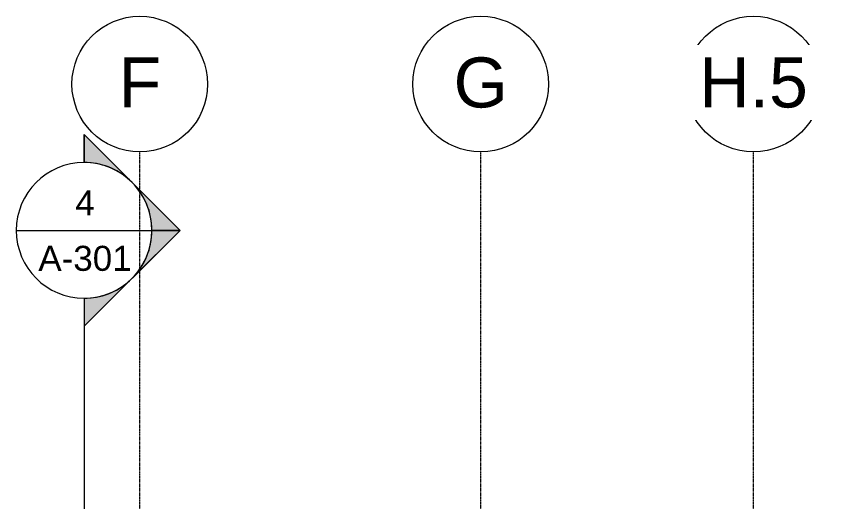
# Model space of a CAD drawing. Header units: inches. Extents: x -54880 to -186, y -265 to 853.
# Drawn here: x -19501 to -18925, y 401 to 745 of the extents above; entities that cross this region are included whole.
import ezdxf

# ---------------------------------------------------------------- set-up
doc = ezdxf.new("R2010")
doc.units = ezdxf.units.IN
doc.header["$MEASUREMENT"] = 0
doc.linetypes.add('Grid Line 1_2_', pattern=[0.875, 0.5, -0.125, 0.125, -0.125])
for name, color, linetype, lineweight in [('G-ANNO-SYMB', 111, 'Continuous', 9), ('S-GRID', 1, 'Continuous', 9), ('S-GRID-IDEN', 1, 'Continuous', 9)]:
    doc.layers.add(name, color=color, linetype=linetype, lineweight=lineweight)
doc.styles.add('Arial_1', font='arial.ttf', dxfattribs={"height": 35.407186})
doc.styles.add('Arial_2', font='arial.ttf', dxfattribs={"height": 17.703593})

# ---------------------------------------------------------------- blocks, each defined once
blk = doc.blocks.new('Grid - Grid Head - Circle-14747-Section 7')
at = {"layer": 'S-GRID-IDEN'}
blk.add_circle((21143.8, 696.66), 48, dxfattribs=at)
blk = doc.blocks.new('Section - Section Head - Filled-1526-Section 7')
at = {"layer": 'G-ANNO-SYMB'}
h = blk.add_hatch(color=256, dxfattribs=at)
edge = h.paths.add_edge_path(flags=0)
edge.add_arc((22069.39, 593.16), 48.06, 47.9216, 90)
edge.add_line((22069.39, 641.22), (22069.39, 661.04))
edge.add_line((22069.39, 661.04), (22101.6, 628.83))
h = blk.add_hatch(color=256, dxfattribs=at)
edge = h.paths.add_edge_path(flags=0)
edge.add_line((22103.33, 627.1), (22137.27, 593.16))
edge.add_line((22137.27, 593.16), (22117.39, 593.16))
edge.add_arc((22069.39, 593.16), 48, 360, 405)
h = blk.add_hatch(color=256, dxfattribs=at)
edge = h.paths.add_edge_path(flags=0)
edge.add_arc((22069.39, 593.16), 48, 315, 360)
edge.add_line((22117.39, 593.16), (22137.27, 593.16))
edge.add_line((22137.27, 593.16), (22103.33, 559.22))
h = blk.add_hatch(color=256, dxfattribs=at)
edge = h.paths.add_edge_path(flags=0)
edge.add_line((22101.6, 557.48), (22069.39, 525.27))
edge.add_line((22069.39, 525.27), (22069.39, 545.09))
edge.add_arc((22069.39, 593.16), 48.06, 270, 312.0784)
for p, q in [((22137.27, 593.16), (22069.39, 661.04)), ((22069.39, 641.16), (22069.39, 661.04)), ((22101.6, 628.83), (22069.39, 661.04)), ((22069.39, 661.04), (22069.39, 641.22)), ((22137.27, 593.16), (22103.33, 627.1)), ((22137.27, 593.16), (22069.39, 525.27)), ((22103.33, 559.22), (22137.27, 593.16)), ((22117.39, 593.16), (22137.27, 593.16)), ((22137.27, 593.16), (22117.39, 593.16)), ((22069.39, 525.27), (22101.6, 557.48)), ((22069.39, 545.16), (22069.39, 525.27)), ((22069.39, 545.09), (22069.39, 525.27))]:
    blk.add_line(p, q, dxfattribs=at)
for radius, start, end in [(48, 90, 270), (48.06, 47.9216, 90), (48, 270, 90), (48, 360, 45), (48, 315, 360), (48.06, 270, 312.0784)]:
    blk.add_arc((22069.39, 593.16), radius, start, end, dxfattribs=at)

msp = doc.modelspace()

# ---------------------------------------------------------------- linework, layer by layer
at = {"layer": 'G-ANNO-SYMB'}
for p, q in [((-19501.16, 593.16), (-19405.16, 593.16)), ((-19453.16, 545.16), (-19453.16, -54.82))]:
    msp.add_line(p, q, dxfattribs=at)
at = {"layer": 'S-GRID', "linetype": 'Grid Line 1_2_'}
for p, q in [((-19413.74, -132), (-19413.74, 648.66)), ((-19172.49, -132), (-19172.49, 648.66)), ((-18979.49, -132), (-18979.49, 648.66))]:
    msp.add_line(p, q, dxfattribs=at)

# ---------------------------------------------------------------- block references
at = {"layer": 'G-ANNO-SYMB'}
msp.add_blockref('Section - Section Head - Filled-1526-Section 7', (-41522.55, 0), dxfattribs=at)
at = {"layer": 'S-GRID-IDEN'}
for p in [(-40557.55, 0), (-40316.3, 0), (-40123.3, 0)]:
    msp.add_blockref('Grid - Grid Head - Circle-14747-Section 7', p, dxfattribs=at)

# ---------------------------------------------------------------- texts
at = {"layer": 'G-ANNO-SYMB', "attachment_point": 2, "line_spacing_factor": 0.938532, "style": 'Arial_2'}
for s, insert, char_height, width in [('4', (-19452.54, 621.5), 17.7, 16.416), ('A-301', (-19452.54, 582.22), 17.704, 78.624)]:
    msp.add_mtext(s, dxfattribs=dict(at, insert=insert, char_height=char_height, width=width))

# ---------------------------------------------------------------- next in the draw order: texts
at = {"layer": 'S-GRID-IDEN', "attachment_point": 2, "line_spacing_factor": 0.938532, "style": 'Arial_1', "bg_fill": 3, "box_fill_scale": 1.25, "bg_fill_color": 0, "bg_fill_transparency": 0}
for s, insert, char_height, width in [('F', (-19413.75, 715.53), 35.41, 35.856), ('G', (-19172.5, 715.53), 35.41, 45.792), ('H.5', (-18979.5, 715.53), 35.407, 91.584)]:
    msp.add_mtext(s, dxfattribs=dict(at, insert=insert, char_height=char_height, width=width))

doc.saveas('drawing.dxf')
